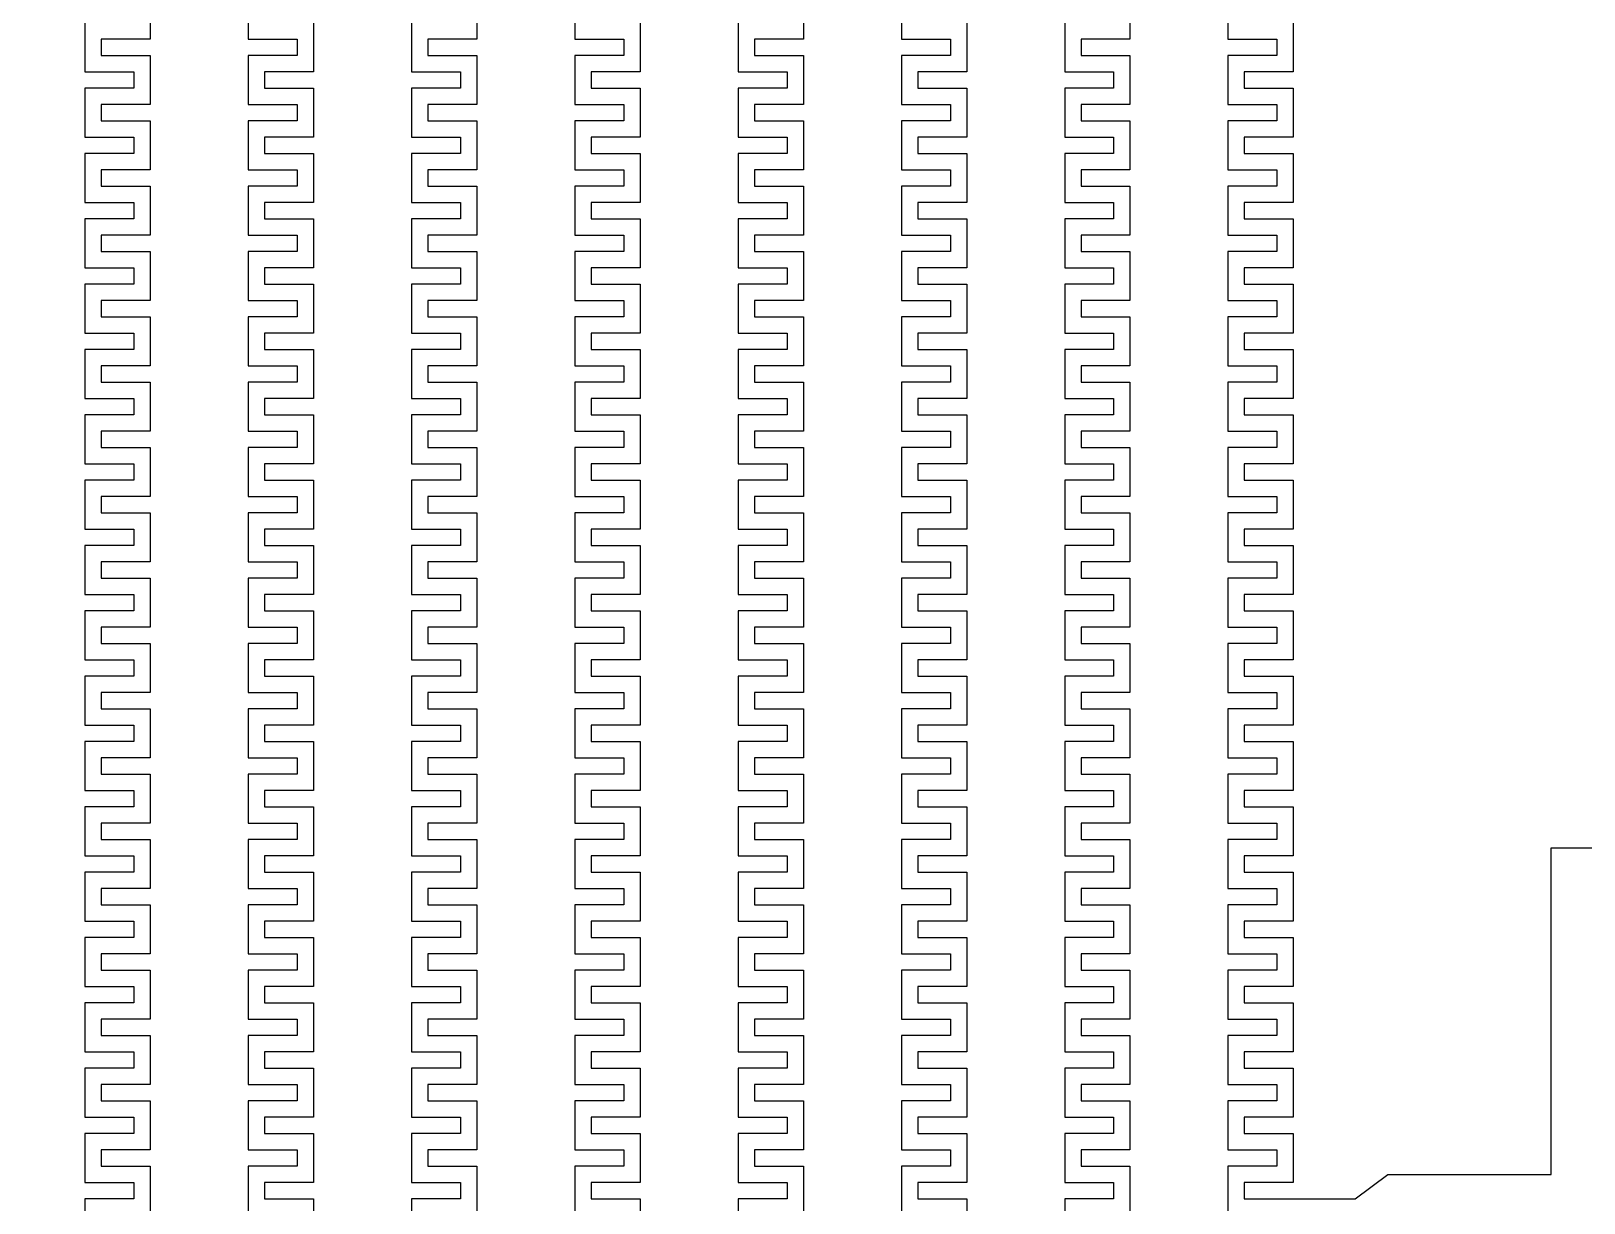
# Model space of a CAD drawing. Header units: millimetres. Extents: x -15719 to 274281, y 25504 to 323346.
# Drawn here: x 243253 to 245631, y 189152 to 190946 of the extents above; entities that cross this region are included whole.
import ezdxf

# ---------------------------------------------------------------- set-up
doc = ezdxf.new("R2010")
doc.units = ezdxf.units.MM
doc.layers.add('CLEAR', color=140, linetype='Continuous')
doc.layers.add('OPAQUE', color=10, linetype='Continuous')

msp = doc.modelspace()

# ---------------------------------------------------------------- linework, layer by layer
at = {"layer": 'CLEAR'}
for p, q in [((243436, 191008), (243436, 190933)), ((243586, 191008), (243586, 190933)), ((243936, 191008), (243936, 190933)), ((244086, 191008), (244086, 190933)), ((244436, 191008), (244436, 190933)), ((244586, 191008), (244586, 190933)), ((244936, 191008), (244936, 190933)), ((245086, 191008), (245086, 190933)), ((243336, 190958), (243336, 190883)), ((243686, 190958), (243686, 190883)), ((243836, 190958), (243836, 190883)), ((244186, 190958), (244186, 190883)), ((244336, 190958), (244336, 190883)), ((244686, 190958), (244686, 190883)), ((244836, 190958), (244836, 190883)), ((245186, 190958), (245186, 190883)), ((243436, 190933), (243361, 190933)), ((243361, 190933), (243361, 190908)), ((243586, 190933), (243661, 190933)), ((243661, 190933), (243661, 190908)), ((243936, 190933), (243861, 190933)), ((243861, 190933), (243861, 190908)), ((244086, 190933), (244161, 190933)), ((244161, 190933), (244161, 190908)), ((244436, 190933), (244361, 190933)), ((244361, 190933), (244361, 190908)), ((244586, 190933), (244661, 190933)), ((244661, 190933), (244661, 190908)), ((244936, 190933), (244861, 190933)), ((244861, 190933), (244861, 190908)), ((245086, 190933), (245161, 190933)), ((245161, 190933), (245161, 190908)), ((243361, 190908), (243436, 190908)), ((243436, 190908), (243436, 190833)), ((243661, 190908), (243586, 190908)), ((243586, 190908), (243586, 190833)), ((243861, 190908), (243936, 190908)), ((243936, 190908), (243936, 190833)), ((244161, 190908), (244086, 190908)), ((244086, 190908), (244086, 190833)), ((244361, 190908), (244436, 190908)), ((244436, 190908), (244436, 190833)), ((244661, 190908), (244586, 190908)), ((244586, 190908), (244586, 190833)), ((244861, 190908), (244936, 190908)), ((244936, 190908), (244936, 190833)), ((245161, 190908), (245086, 190908)), ((245086, 190908), (245086, 190833)), ((243336, 190883), (243411, 190883)), ((243411, 190883), (243411, 190858)), ((243686, 190883), (243611, 190883)), ((243611, 190883), (243611, 190858)), ((243836, 190883), (243911, 190883)), ((243911, 190883), (243911, 190858)), ((244186, 190883), (244111, 190883)), ((244111, 190883), (244111, 190858)), ((244336, 190883), (244411, 190883)), ((244411, 190883), (244411, 190858)), ((244686, 190883), (244611, 190883)), ((244611, 190883), (244611, 190858)), ((244836, 190883), (244911, 190883)), ((244911, 190883), (244911, 190858)), ((245186, 190883), (245111, 190883)), ((245111, 190883), (245111, 190858)), ((243411, 190858), (243336, 190858)), ((243336, 190858), (243336, 190783)), ((243611, 190858), (243686, 190858)), ((243686, 190858), (243686, 190783)), ((243911, 190858), (243836, 190858)), ((243836, 190858), (243836, 190783)), ((244111, 190858), (244186, 190858)), ((244186, 190858), (244186, 190783)), ((244411, 190858), (244336, 190858)), ((244336, 190858), (244336, 190783)), ((244611, 190858), (244686, 190858)), ((244686, 190858), (244686, 190783)), ((244911, 190858), (244836, 190858)), ((244836, 190858), (244836, 190783)), ((245111, 190858), (245186, 190858)), ((245186, 190858), (245186, 190783)), ((243436, 190833), (243361, 190833)), ((243361, 190833), (243361, 190808)), ((243586, 190833), (243661, 190833)), ((243661, 190833), (243661, 190808)), ((243936, 190833), (243861, 190833)), ((243861, 190833), (243861, 190808)), ((244086, 190833), (244161, 190833)), ((244161, 190833), (244161, 190808)), ((244436, 190833), (244361, 190833)), ((244361, 190833), (244361, 190808)), ((244586, 190833), (244661, 190833)), ((244661, 190833), (244661, 190808)), ((244936, 190833), (244861, 190833)), ((244861, 190833), (244861, 190808)), ((245086, 190833), (245161, 190833)), ((245161, 190833), (245161, 190808)), ((243361, 190808), (243436, 190808)), ((243436, 190808), (243436, 190733)), ((243661, 190808), (243586, 190808)), ((243586, 190808), (243586, 190733)), ((243861, 190808), (243936, 190808)), ((243936, 190808), (243936, 190733)), ((244161, 190808), (244086, 190808)), ((244086, 190808), (244086, 190733)), ((244361, 190808), (244436, 190808)), ((244436, 190808), (244436, 190733)), ((244661, 190808), (244586, 190808)), ((244586, 190808), (244586, 190733)), ((244861, 190808), (244936, 190808)), ((244936, 190808), (244936, 190733)), ((245161, 190808), (245086, 190808)), ((245086, 190808), (245086, 190733)), ((243336, 190783), (243411, 190783)), ((243411, 190783), (243411, 190758)), ((243686, 190783), (243611, 190783)), ((243611, 190783), (243611, 190758)), ((243836, 190783), (243911, 190783)), ((243911, 190783), (243911, 190758)), ((244186, 190783), (244111, 190783)), ((244111, 190783), (244111, 190758)), ((244336, 190783), (244411, 190783)), ((244411, 190783), (244411, 190758)), ((244686, 190783), (244611, 190783)), ((244611, 190783), (244611, 190758)), ((244836, 190783), (244911, 190783)), ((244911, 190783), (244911, 190758)), ((245186, 190783), (245111, 190783)), ((245111, 190783), (245111, 190758)), ((243411, 190758), (243336, 190758)), ((243336, 190758), (243336, 190683)), ((243611, 190758), (243686, 190758)), ((243686, 190758), (243686, 190683)), ((243911, 190758), (243836, 190758)), ((243836, 190758), (243836, 190683)), ((244111, 190758), (244186, 190758)), ((244186, 190758), (244186, 190683)), ((244411, 190758), (244336, 190758)), ((244336, 190758), (244336, 190683)), ((244611, 190758), (244686, 190758)), ((244686, 190758), (244686, 190683)), ((244911, 190758), (244836, 190758)), ((244836, 190758), (244836, 190683)), ((245111, 190758), (245186, 190758)), ((245186, 190758), (245186, 190683)), ((243436, 190733), (243361, 190733)), ((243361, 190733), (243361, 190708)), ((243586, 190733), (243661, 190733)), ((243661, 190733), (243661, 190708)), ((243936, 190733), (243861, 190733)), ((243861, 190733), (243861, 190708)), ((244086, 190733), (244161, 190733)), ((244161, 190733), (244161, 190708)), ((244436, 190733), (244361, 190733)), ((244361, 190733), (244361, 190708)), ((244586, 190733), (244661, 190733)), ((244661, 190733), (244661, 190708)), ((244936, 190733), (244861, 190733)), ((244861, 190733), (244861, 190708)), ((245086, 190733), (245161, 190733)), ((245161, 190733), (245161, 190708)), ((243361, 190708), (243436, 190708)), ((243436, 190708), (243436, 190633)), ((243661, 190708), (243586, 190708)), ((243586, 190708), (243586, 190633)), ((243861, 190708), (243936, 190708)), ((243936, 190708), (243936, 190633)), ((244161, 190708), (244086, 190708)), ((244086, 190708), (244086, 190633)), ((244361, 190708), (244436, 190708)), ((244436, 190708), (244436, 190633)), ((244661, 190708), (244586, 190708)), ((244586, 190708), (244586, 190633)), ((244861, 190708), (244936, 190708)), ((244936, 190708), (244936, 190633)), ((245161, 190708), (245086, 190708)), ((245086, 190708), (245086, 190633)), ((243336, 190683), (243411, 190683)), ((243411, 190683), (243411, 190658)), ((243686, 190683), (243611, 190683)), ((243611, 190683), (243611, 190658)), ((243836, 190683), (243911, 190683)), ((243911, 190683), (243911, 190658)), ((244186, 190683), (244111, 190683)), ((244111, 190683), (244111, 190658)), ((244336, 190683), (244411, 190683)), ((244411, 190683), (244411, 190658)), ((244686, 190683), (244611, 190683)), ((244611, 190683), (244611, 190658)), ((244836, 190683), (244911, 190683)), ((244911, 190683), (244911, 190658)), ((245186, 190683), (245111, 190683)), ((245111, 190683), (245111, 190658)), ((243411, 190658), (243336, 190658)), ((243336, 190658), (243336, 190583)), ((243611, 190658), (243686, 190658)), ((243686, 190658), (243686, 190583)), ((243911, 190658), (243836, 190658)), ((243836, 190658), (243836, 190583)), ((244111, 190658), (244186, 190658)), ((244186, 190658), (244186, 190583)), ((244411, 190658), (244336, 190658)), ((244336, 190658), (244336, 190583)), ((244611, 190658), (244686, 190658)), ((244686, 190658), (244686, 190583)), ((244911, 190658), (244836, 190658)), ((244836, 190658), (244836, 190583)), ((245111, 190658), (245186, 190658)), ((245186, 190658), (245186, 190583)), ((243436, 190633), (243361, 190633)), ((243361, 190633), (243361, 190608)), ((243586, 190633), (243661, 190633)), ((243661, 190633), (243661, 190608)), ((243936, 190633), (243861, 190633)), ((243861, 190633), (243861, 190608)), ((244086, 190633), (244161, 190633)), ((244161, 190633), (244161, 190608)), ((244436, 190633), (244361, 190633)), ((244361, 190633), (244361, 190608)), ((244586, 190633), (244661, 190633)), ((244661, 190633), (244661, 190608)), ((244936, 190633), (244861, 190633)), ((244861, 190633), (244861, 190608)), ((245086, 190633), (245161, 190633)), ((245161, 190633), (245161, 190608)), ((243361, 190608), (243436, 190608)), ((243436, 190608), (243436, 190533)), ((243661, 190608), (243586, 190608)), ((243586, 190608), (243586, 190533)), ((243861, 190608), (243936, 190608)), ((243936, 190608), (243936, 190533)), ((244161, 190608), (244086, 190608)), ((244086, 190608), (244086, 190533)), ((244361, 190608), (244436, 190608)), ((244436, 190608), (244436, 190533)), ((244661, 190608), (244586, 190608)), ((244586, 190608), (244586, 190533)), ((244861, 190608), (244936, 190608)), ((244936, 190608), (244936, 190533)), ((245161, 190608), (245086, 190608)), ((245086, 190608), (245086, 190533)), ((243336, 190583), (243411, 190583)), ((243411, 190583), (243411, 190558)), ((243686, 190583), (243611, 190583)), ((243611, 190583), (243611, 190558)), ((243836, 190583), (243911, 190583)), ((243911, 190583), (243911, 190558)), ((244186, 190583), (244111, 190583)), ((244111, 190583), (244111, 190558)), ((244336, 190583), (244411, 190583)), ((244411, 190583), (244411, 190558)), ((244686, 190583), (244611, 190583)), ((244611, 190583), (244611, 190558)), ((244836, 190583), (244911, 190583)), ((244911, 190583), (244911, 190558)), ((245186, 190583), (245111, 190583)), ((245111, 190583), (245111, 190558)), ((243411, 190558), (243336, 190558)), ((243336, 190558), (243336, 190483)), ((243611, 190558), (243686, 190558)), ((243686, 190558), (243686, 190483)), ((243911, 190558), (243836, 190558)), ((243836, 190558), (243836, 190483)), ((244111, 190558), (244186, 190558)), ((244186, 190558), (244186, 190483)), ((244411, 190558), (244336, 190558)), ((244336, 190558), (244336, 190483)), ((244611, 190558), (244686, 190558)), ((244686, 190558), (244686, 190483)), ((244911, 190558), (244836, 190558)), ((244836, 190558), (244836, 190483)), ((245111, 190558), (245186, 190558)), ((245186, 190558), (245186, 190483)), ((243436, 190533), (243361, 190533)), ((243361, 190533), (243361, 190508)), ((243586, 190533), (243661, 190533)), ((243661, 190533), (243661, 190508)), ((243936, 190533), (243861, 190533)), ((243861, 190533), (243861, 190508)), ((244086, 190533), (244161, 190533)), ((244161, 190533), (244161, 190508)), ((244436, 190533), (244361, 190533)), ((244361, 190533), (244361, 190508)), ((244586, 190533), (244661, 190533)), ((244661, 190533), (244661, 190508)), ((244936, 190533), (244861, 190533)), ((244861, 190533), (244861, 190508)), ((245086, 190533), (245161, 190533)), ((245161, 190533), (245161, 190508)), ((243361, 190508), (243436, 190508)), ((243436, 190508), (243436, 190433)), ((243661, 190508), (243586, 190508)), ((243586, 190508), (243586, 190433)), ((243861, 190508), (243936, 190508)), ((243936, 190508), (243936, 190433)), ((244161, 190508), (244086, 190508)), ((244086, 190508), (244086, 190433)), ((244361, 190508), (244436, 190508)), ((244436, 190508), (244436, 190433)), ((244661, 190508), (244586, 190508)), ((244586, 190508), (244586, 190433)), ((244861, 190508), (244936, 190508)), ((244936, 190508), (244936, 190433)), ((245161, 190508), (245086, 190508)), ((245086, 190508), (245086, 190433)), ((243336, 190483), (243411, 190483)), ((243411, 190483), (243411, 190458)), ((243686, 190483), (243611, 190483)), ((243611, 190483), (243611, 190458)), ((243836, 190483), (243911, 190483)), ((243911, 190483), (243911, 190458)), ((244186, 190483), (244111, 190483)), ((244111, 190483), (244111, 190458)), ((244336, 190483), (244411, 190483)), ((244411, 190483), (244411, 190458)), ((244686, 190483), (244611, 190483)), ((244611, 190483), (244611, 190458)), ((244836, 190483), (244911, 190483)), ((244911, 190483), (244911, 190458)), ((245186, 190483), (245111, 190483)), ((245111, 190483), (245111, 190458)), ((243411, 190458), (243336, 190458)), ((243336, 190458), (243336, 190383)), ((243611, 190458), (243686, 190458)), ((243686, 190458), (243686, 190383)), ((243911, 190458), (243836, 190458)), ((243836, 190458), (243836, 190383)), ((244111, 190458), (244186, 190458)), ((244186, 190458), (244186, 190383)), ((244411, 190458), (244336, 190458)), ((244336, 190458), (244336, 190383)), ((244611, 190458), (244686, 190458)), ((244686, 190458), (244686, 190383)), ((244911, 190458), (244836, 190458)), ((244836, 190458), (244836, 190383)), ((245111, 190458), (245186, 190458)), ((245186, 190458), (245186, 190383)), ((243436, 190433), (243361, 190433)), ((243361, 190433), (243361, 190408)), ((243586, 190433), (243661, 190433)), ((243661, 190433), (243661, 190408)), ((243936, 190433), (243861, 190433)), ((243861, 190433), (243861, 190408)), ((244086, 190433), (244161, 190433)), ((244161, 190433), (244161, 190408)), ((244436, 190433), (244361, 190433)), ((244361, 190433), (244361, 190408)), ((244586, 190433), (244661, 190433)), ((244661, 190433), (244661, 190408)), ((244936, 190433), (244861, 190433)), ((244861, 190433), (244861, 190408)), ((245086, 190433), (245161, 190433)), ((245161, 190433), (245161, 190408)), ((243361, 190408), (243436, 190408)), ((243436, 190408), (243436, 190333)), ((243661, 190408), (243586, 190408)), ((243586, 190408), (243586, 190333)), ((243861, 190408), (243936, 190408)), ((243936, 190408), (243936, 190333)), ((244161, 190408), (244086, 190408)), ((244086, 190408), (244086, 190333)), ((244361, 190408), (244436, 190408)), ((244436, 190408), (244436, 190333)), ((244661, 190408), (244586, 190408)), ((244586, 190408), (244586, 190333)), ((244861, 190408), (244936, 190408)), ((244936, 190408), (244936, 190333)), ((245161, 190408), (245086, 190408)), ((245086, 190408), (245086, 190333)), ((243336, 190383), (243411, 190383)), ((243411, 190383), (243411, 190358)), ((243686, 190383), (243611, 190383)), ((243611, 190383), (243611, 190358)), ((243836, 190383), (243911, 190383)), ((243911, 190383), (243911, 190358)), ((244186, 190383), (244111, 190383)), ((244111, 190383), (244111, 190358)), ((244336, 190383), (244411, 190383)), ((244411, 190383), (244411, 190358)), ((244686, 190383), (244611, 190383)), ((244611, 190383), (244611, 190358)), ((244836, 190383), (244911, 190383)), ((244911, 190383), (244911, 190358)), ((245186, 190383), (245111, 190383)), ((245111, 190383), (245111, 190358)), ((243411, 190358), (243336, 190358)), ((243336, 190358), (243336, 190283)), ((243611, 190358), (243686, 190358)), ((243686, 190358), (243686, 190283)), ((243911, 190358), (243836, 190358)), ((243836, 190358), (243836, 190283)), ((244111, 190358), (244186, 190358)), ((244186, 190358), (244186, 190283)), ((244411, 190358), (244336, 190358)), ((244336, 190358), (244336, 190283)), ((244611, 190358), (244686, 190358)), ((244686, 190358), (244686, 190283)), ((244911, 190358), (244836, 190358)), ((244836, 190358), (244836, 190283)), ((245111, 190358), (245186, 190358)), ((245186, 190358), (245186, 190283)), ((243436, 190333), (243361, 190333)), ((243361, 190333), (243361, 190308)), ((243586, 190333), (243661, 190333)), ((243661, 190333), (243661, 190308)), ((243936, 190333), (243861, 190333)), ((243861, 190333), (243861, 190308)), ((244086, 190333), (244161, 190333)), ((244161, 190333), (244161, 190308)), ((244436, 190333), (244361, 190333)), ((244361, 190333), (244361, 190308)), ((244586, 190333), (244661, 190333)), ((244661, 190333), (244661, 190308)), ((244936, 190333), (244861, 190333)), ((244861, 190333), (244861, 190308)), ((245086, 190333), (245161, 190333)), ((245161, 190333), (245161, 190308)), ((243361, 190308), (243436, 190308)), ((243436, 190308), (243436, 190233)), ((243661, 190308), (243586, 190308)), ((243586, 190308), (243586, 190233)), ((243861, 190308), (243936, 190308)), ((243936, 190308), (243936, 190233)), ((244161, 190308), (244086, 190308)), ((244086, 190308), (244086, 190233)), ((244361, 190308), (244436, 190308)), ((244436, 190308), (244436, 190233)), ((244661, 190308), (244586, 190308)), ((244586, 190308), (244586, 190233)), ((244861, 190308), (244936, 190308)), ((244936, 190308), (244936, 190233)), ((245161, 190308), (245086, 190308)), ((245086, 190308), (245086, 190233)), ((243336, 190283), (243411, 190283)), ((243411, 190283), (243411, 190258)), ((243686, 190283), (243611, 190283)), ((243611, 190283), (243611, 190258)), ((243836, 190283), (243911, 190283)), ((243911, 190283), (243911, 190258)), ((244186, 190283), (244111, 190283)), ((244111, 190283), (244111, 190258)), ((244336, 190283), (244411, 190283)), ((244411, 190283), (244411, 190258)), ((244686, 190283), (244611, 190283)), ((244611, 190283), (244611, 190258)), ((244836, 190283), (244911, 190283)), ((244911, 190283), (244911, 190258)), ((245186, 190283), (245111, 190283)), ((245111, 190283), (245111, 190258)), ((243411, 190258), (243336, 190258)), ((243336, 190258), (243336, 190183)), ((243611, 190258), (243686, 190258)), ((243686, 190258), (243686, 190183)), ((243911, 190258), (243836, 190258)), ((243836, 190258), (243836, 190183)), ((244111, 190258), (244186, 190258)), ((244186, 190258), (244186, 190183)), ((244411, 190258), (244336, 190258)), ((244336, 190258), (244336, 190183)), ((244611, 190258), (244686, 190258)), ((244686, 190258), (244686, 190183)), ((244911, 190258), (244836, 190258)), ((244836, 190258), (244836, 190183)), ((245111, 190258), (245186, 190258)), ((245186, 190258), (245186, 190183)), ((243436, 190233), (243361, 190233)), ((243361, 190233), (243361, 190208)), ((243586, 190233), (243661, 190233)), ((243661, 190233), (243661, 190208)), ((243936, 190233), (243861, 190233)), ((243861, 190233), (243861, 190208)), ((244086, 190233), (244161, 190233)), ((244161, 190233), (244161, 190208)), ((244436, 190233), (244361, 190233)), ((244361, 190233), (244361, 190208)), ((244586, 190233), (244661, 190233)), ((244661, 190233), (244661, 190208)), ((244936, 190233), (244861, 190233)), ((244861, 190233), (244861, 190208)), ((245086, 190233), (245161, 190233)), ((245161, 190233), (245161, 190208)), ((243361, 190208), (243436, 190208)), ((243436, 190208), (243436, 190133)), ((243661, 190208), (243586, 190208)), ((243586, 190208), (243586, 190133)), ((243861, 190208), (243936, 190208)), ((243936, 190208), (243936, 190133)), ((244161, 190208), (244086, 190208)), ((244086, 190208), (244086, 190133)), ((244361, 190208), (244436, 190208)), ((244436, 190208), (244436, 190133)), ((244661, 190208), (244586, 190208)), ((244586, 190208), (244586, 190133)), ((244861, 190208), (244936, 190208)), ((244936, 190208), (244936, 190133)), ((245161, 190208), (245086, 190208)), ((245086, 190208), (245086, 190133)), ((243336, 190183), (243411, 190183)), ((243411, 190183), (243411, 190158)), ((243686, 190183), (243611, 190183)), ((243611, 190183), (243611, 190158)), ((243836, 190183), (243911, 190183)), ((243911, 190183), (243911, 190158)), ((244186, 190183), (244111, 190183)), ((244111, 190183), (244111, 190158)), ((244336, 190183), (244411, 190183)), ((244411, 190183), (244411, 190158)), ((244686, 190183), (244611, 190183)), ((244611, 190183), (244611, 190158)), ((244836, 190183), (244911, 190183)), ((244911, 190183), (244911, 190158)), ((245186, 190183), (245111, 190183)), ((245111, 190183), (245111, 190158)), ((243411, 190158), (243336, 190158)), ((243336, 190158), (243336, 190083)), ((243611, 190158), (243686, 190158)), ((243686, 190158), (243686, 190083)), ((243911, 190158), (243836, 190158)), ((243836, 190158), (243836, 190083)), ((244111, 190158), (244186, 190158)), ((244186, 190158), (244186, 190083)), ((244411, 190158), (244336, 190158)), ((244336, 190158), (244336, 190083)), ((244611, 190158), (244686, 190158)), ((244686, 190158), (244686, 190083)), ((244911, 190158), (244836, 190158)), ((244836, 190158), (244836, 190083)), ((245111, 190158), (245186, 190158)), ((245186, 190158), (245186, 190083)), ((243436, 190133), (243361, 190133)), ((243361, 190133), (243361, 190108)), ((243586, 190133), (243661, 190133)), ((243661, 190133), (243661, 190108)), ((243936, 190133), (243861, 190133)), ((243861, 190133), (243861, 190108)), ((244086, 190133), (244161, 190133)), ((244161, 190133), (244161, 190108)), ((244436, 190133), (244361, 190133)), ((244361, 190133), (244361, 190108)), ((244586, 190133), (244661, 190133)), ((244661, 190133), (244661, 190108)), ((244936, 190133), (244861, 190133)), ((244861, 190133), (244861, 190108)), ((245086, 190133), (245161, 190133)), ((245161, 190133), (245161, 190108)), ((243361, 190108), (243436, 190108)), ((243436, 190108), (243436, 190033)), ((243661, 190108), (243586, 190108)), ((243586, 190108), (243586, 190033)), ((243861, 190108), (243936, 190108)), ((243936, 190108), (243936, 190033)), ((244161, 190108), (244086, 190108)), ((244086, 190108), (244086, 190033)), ((244361, 190108), (244436, 190108)), ((244436, 190108), (244436, 190033)), ((244661, 190108), (244586, 190108)), ((244586, 190108), (244586, 190033)), ((244861, 190108), (244936, 190108)), ((244936, 190108), (244936, 190033)), ((245161, 190108), (245086, 190108)), ((245086, 190108), (245086, 190033)), ((243336, 190083), (243411, 190083)), ((243411, 190083), (243411, 190058)), ((243686, 190083), (243611, 190083)), ((243611, 190083), (243611, 190058)), ((243836, 190083), (243911, 190083)), ((243911, 190083), (243911, 190058)), ((244186, 190083), (244111, 190083)), ((244111, 190083), (244111, 190058)), ((244336, 190083), (244411, 190083)), ((244411, 190083), (244411, 190058)), ((244686, 190083), (244611, 190083)), ((244611, 190083), (244611, 190058)), ((244836, 190083), (244911, 190083)), ((244911, 190083), (244911, 190058)), ((245186, 190083), (245111, 190083)), ((245111, 190083), (245111, 190058)), ((243411, 190058), (243336, 190058)), ((243336, 190058), (243336, 189983)), ((243611, 190058), (243686, 190058)), ((243686, 190058), (243686, 189983)), ((243911, 190058), (243836, 190058)), ((243836, 190058), (243836, 189983)), ((244111, 190058), (244186, 190058)), ((244186, 190058), (244186, 189983)), ((244411, 190058), (244336, 190058)), ((244336, 190058), (244336, 189983)), ((244611, 190058), (244686, 190058)), ((244686, 190058), (244686, 189983)), ((244911, 190058), (244836, 190058)), ((244836, 190058), (244836, 189983)), ((245111, 190058), (245186, 190058)), ((245186, 190058), (245186, 189983)), ((243436, 190033), (243361, 190033)), ((243361, 190033), (243361, 190008)), ((243586, 190033), (243661, 190033)), ((243661, 190033), (243661, 190008)), ((243936, 190033), (243861, 190033)), ((243861, 190033), (243861, 190008)), ((244086, 190033), (244161, 190033)), ((244161, 190033), (244161, 190008)), ((244436, 190033), (244361, 190033)), ((244361, 190033), (244361, 190008)), ((244586, 190033), (244661, 190033)), ((244661, 190033), (244661, 190008)), ((244936, 190033), (244861, 190033)), ((244861, 190033), (244861, 190008)), ((245086, 190033), (245161, 190033)), ((245161, 190033), (245161, 190008)), ((243361, 190008), (243436, 190008)), ((243436, 190008), (243436, 189933)), ((243661, 190008), (243586, 190008)), ((243586, 190008), (243586, 189933)), ((243861, 190008), (243936, 190008)), ((243936, 190008), (243936, 189933)), ((244161, 190008), (244086, 190008)), ((244086, 190008), (244086, 189933)), ((244361, 190008), (244436, 190008)), ((244436, 190008), (244436, 189933)), ((244661, 190008), (244586, 190008)), ((244586, 190008), (244586, 189933)), ((244861, 190008), (244936, 190008)), ((244936, 190008), (244936, 189933)), ((245161, 190008), (245086, 190008)), ((245086, 190008), (245086, 189933)), ((243336, 189983), (243411, 189983)), ((243411, 189983), (243411, 189958)), ((243686, 189983), (243611, 189983)), ((243611, 189983), (243611, 189958)), ((243836, 189983), (243911, 189983)), ((243911, 189983), (243911, 189958)), ((244186, 189983), (244111, 189983)), ((244111, 189983), (244111, 189958)), ((244336, 189983), (244411, 189983)), ((244411, 189983), (244411, 189958)), ((244686, 189983), (244611, 189983)), ((244611, 189983), (244611, 189958)), ((244836, 189983), (244911, 189983)), ((244911, 189983), (244911, 189958)), ((245186, 189983), (245111, 189983)), ((245111, 189983), (245111, 189958)), ((243411, 189958), (243336, 189958)), ((243336, 189958), (243336, 189883)), ((243611, 189958), (243686, 189958)), ((243686, 189958), (243686, 189883)), ((243911, 189958), (243836, 189958)), ((243836, 189958), (243836, 189883)), ((244111, 189958), (244186, 189958)), ((244186, 189958), (244186, 189883)), ((244411, 189958), (244336, 189958)), ((244336, 189958), (244336, 189883)), ((244611, 189958), (244686, 189958)), ((244686, 189958), (244686, 189883)), ((244911, 189958), (244836, 189958)), ((244836, 189958), (244836, 189883)), ((245111, 189958), (245186, 189958)), ((245186, 189958), (245186, 189883)), ((243436, 189933), (243361, 189933)), ((243361, 189933), (243361, 189908)), ((243586, 189933), (243661, 189933)), ((243661, 189933), (243661, 189908)), ((243936, 189933), (243861, 189933)), ((243861, 189933), (243861, 189908)), ((244086, 189933), (244161, 189933)), ((244161, 189933), (244161, 189908)), ((244436, 189933), (244361, 189933)), ((244361, 189933), (244361, 189908)), ((244586, 189933), (244661, 189933)), ((244661, 189933), (244661, 189908)), ((244936, 189933), (244861, 189933)), ((244861, 189933), (244861, 189908)), ((245086, 189933), (245161, 189933)), ((245161, 189933), (245161, 189908)), ((243361, 189908), (243436, 189908)), ((243436, 189908), (243436, 189833)), ((243661, 189908), (243586, 189908)), ((243586, 189908), (243586, 189833)), ((243861, 189908), (243936, 189908)), ((243936, 189908), (243936, 189833)), ((244161, 189908), (244086, 189908)), ((244086, 189908), (244086, 189833)), ((244361, 189908), (244436, 189908)), ((244436, 189908), (244436, 189833)), ((244661, 189908), (244586, 189908)), ((244586, 189908), (244586, 189833)), ((244861, 189908), (244936, 189908)), ((244936, 189908), (244936, 189833)), ((245161, 189908), (245086, 189908)), ((245086, 189908), (245086, 189833)), ((243336, 189883), (243411, 189883)), ((243411, 189883), (243411, 189858)), ((243686, 189883), (243611, 189883)), ((243611, 189883), (243611, 189858)), ((243836, 189883), (243911, 189883)), ((243911, 189883), (243911, 189858)), ((244186, 189883), (244111, 189883)), ((244111, 189883), (244111, 189858)), ((244336, 189883), (244411, 189883)), ((244411, 189883), (244411, 189858)), ((244686, 189883), (244611, 189883)), ((244611, 189883), (244611, 189858)), ((244836, 189883), (244911, 189883)), ((244911, 189883), (244911, 189858)), ((245186, 189883), (245111, 189883)), ((245111, 189883), (245111, 189858)), ((243411, 189858), (243336, 189858)), ((243336, 189858), (243336, 189783)), ((243611, 189858), (243686, 189858)), ((243686, 189858), (243686, 189783)), ((243911, 189858), (243836, 189858)), ((243836, 189858), (243836, 189783)), ((244111, 189858), (244186, 189858)), ((244186, 189858), (244186, 189783)), ((244411, 189858), (244336, 189858)), ((244336, 189858), (244336, 189783)), ((244611, 189858), (244686, 189858)), ((244686, 189858), (244686, 189783)), ((244911, 189858), (244836, 189858)), ((244836, 189858), (244836, 189783)), ((245111, 189858), (245186, 189858)), ((245186, 189858), (245186, 189783)), ((243436, 189833), (243361, 189833)), ((243361, 189833), (243361, 189808)), ((243586, 189833), (243661, 189833)), ((243661, 189833), (243661, 189808)), ((243936, 189833), (243861, 189833)), ((243861, 189833), (243861, 189808)), ((244086, 189833), (244161, 189833)), ((244161, 189833), (244161, 189808)), ((244436, 189833), (244361, 189833)), ((244361, 189833), (244361, 189808)), ((244586, 189833), (244661, 189833)), ((244661, 189833), (244661, 189808)), ((244936, 189833), (244861, 189833)), ((244861, 189833), (244861, 189808)), ((245086, 189833), (245161, 189833)), ((245161, 189833), (245161, 189808)), ((243361, 189808), (243436, 189808)), ((243436, 189808), (243436, 189733)), ((243661, 189808), (243586, 189808)), ((243586, 189808), (243586, 189733)), ((243861, 189808), (243936, 189808)), ((243936, 189808), (243936, 189733)), ((244161, 189808), (244086, 189808)), ((244086, 189808), (244086, 189733)), ((244361, 189808), (244436, 189808)), ((244436, 189808), (244436, 189733)), ((244661, 189808), (244586, 189808)), ((244586, 189808), (244586, 189733)), ((244861, 189808), (244936, 189808)), ((244936, 189808), (244936, 189733)), ((245161, 189808), (245086, 189808)), ((245086, 189808), (245086, 189733)), ((243336, 189783), (243411, 189783)), ((243411, 189783), (243411, 189758)), ((243686, 189783), (243611, 189783)), ((243611, 189783), (243611, 189758)), ((243836, 189783), (243911, 189783)), ((243911, 189783), (243911, 189758)), ((244186, 189783), (244111, 189783)), ((244111, 189783), (244111, 189758)), ((244336, 189783), (244411, 189783)), ((244411, 189783), (244411, 189758)), ((244686, 189783), (244611, 189783)), ((244611, 189783), (244611, 189758)), ((244836, 189783), (244911, 189783)), ((244911, 189783), (244911, 189758)), ((245186, 189783), (245111, 189783)), ((245111, 189783), (245111, 189758)), ((243411, 189758), (243336, 189758)), ((243336, 189758), (243336, 189683)), ((243611, 189758), (243686, 189758)), ((243686, 189758), (243686, 189683)), ((243911, 189758), (243836, 189758)), ((243836, 189758), (243836, 189683)), ((244111, 189758), (244186, 189758)), ((244186, 189758), (244186, 189683)), ((244411, 189758), (244336, 189758)), ((244336, 189758), (244336, 189683)), ((244611, 189758), (244686, 189758)), ((244686, 189758), (244686, 189683)), ((244911, 189758), (244836, 189758)), ((244836, 189758), (244836, 189683)), ((245111, 189758), (245186, 189758)), ((245186, 189758), (245186, 189683)), ((243436, 189733), (243361, 189733)), ((243361, 189733), (243361, 189708)), ((243586, 189733), (243661, 189733)), ((243661, 189733), (243661, 189708)), ((243936, 189733), (243861, 189733)), ((243861, 189733), (243861, 189708)), ((244086, 189733), (244161, 189733)), ((244161, 189733), (244161, 189708)), ((244436, 189733), (244361, 189733)), ((244361, 189733), (244361, 189708)), ((244586, 189733), (244661, 189733)), ((244661, 189733), (244661, 189708)), ((244936, 189733), (244861, 189733)), ((244861, 189733), (244861, 189708)), ((245086, 189733), (245161, 189733)), ((245161, 189733), (245161, 189708)), ((243361, 189708), (243436, 189708)), ((243436, 189708), (243436, 189633)), ((243661, 189708), (243586, 189708)), ((243586, 189708), (243586, 189633)), ((243861, 189708), (243936, 189708)), ((243936, 189708), (243936, 189633)), ((244161, 189708), (244086, 189708)), ((244086, 189708), (244086, 189633)), ((244361, 189708), (244436, 189708)), ((244436, 189708), (244436, 189633)), ((244661, 189708), (244586, 189708)), ((244586, 189708), (244586, 189633)), ((244861, 189708), (244936, 189708)), ((244936, 189708), (244936, 189633)), ((245161, 189708), (245086, 189708)), ((245086, 189708), (245086, 189633)), ((243336, 189683), (243411, 189683)), ((243411, 189683), (243411, 189658)), ((243686, 189683), (243611, 189683)), ((243611, 189683), (243611, 189658)), ((243836, 189683), (243911, 189683)), ((243911, 189683), (243911, 189658)), ((244186, 189683), (244111, 189683)), ((244111, 189683), (244111, 189658)), ((244336, 189683), (244411, 189683)), ((244411, 189683), (244411, 189658)), ((244686, 189683), (244611, 189683)), ((244611, 189683), (244611, 189658)), ((244836, 189683), (244911, 189683)), ((244911, 189683), (244911, 189658)), ((245186, 189683), (245111, 189683)), ((245111, 189683), (245111, 189658)), ((245581, 189195.5), (245581, 189695.5)), ((245581, 189695.5), (245781, 189695.5)), ((243411, 189658), (243336, 189658)), ((243336, 189658), (243336, 189583)), ((243611, 189658), (243686, 189658)), ((243686, 189658), (243686, 189583)), ((243911, 189658), (243836, 189658)), ((243836, 189658), (243836, 189583)), ((244111, 189658), (244186, 189658)), ((244186, 189658), (244186, 189583)), ((244411, 189658), (244336, 189658)), ((244336, 189658), (244336, 189583)), ((244611, 189658), (244686, 189658)), ((244686, 189658), (244686, 189583)), ((244911, 189658), (244836, 189658)), ((244836, 189658), (244836, 189583)), ((245111, 189658), (245186, 189658)), ((245186, 189658), (245186, 189583)), ((243436, 189633), (243361, 189633)), ((243361, 189633), (243361, 189608)), ((243586, 189633), (243661, 189633)), ((243661, 189633), (243661, 189608)), ((243936, 189633), (243861, 189633)), ((243861, 189633), (243861, 189608)), ((244086, 189633), (244161, 189633)), ((244161, 189633), (244161, 189608)), ((244436, 189633), (244361, 189633)), ((244361, 189633), (244361, 189608)), ((244586, 189633), (244661, 189633)), ((244661, 189633), (244661, 189608)), ((244936, 189633), (244861, 189633)), ((244861, 189633), (244861, 189608)), ((245086, 189633), (245161, 189633)), ((245161, 189633), (245161, 189608)), ((243361, 189608), (243436, 189608)), ((243436, 189608), (243436, 189533)), ((243661, 189608), (243586, 189608)), ((243586, 189608), (243586, 189533)), ((243861, 189608), (243936, 189608)), ((243936, 189608), (243936, 189533)), ((244161, 189608), (244086, 189608)), ((244086, 189608), (244086, 189533)), ((244361, 189608), (244436, 189608)), ((244436, 189608), (244436, 189533)), ((244661, 189608), (244586, 189608)), ((244586, 189608), (244586, 189533)), ((244861, 189608), (244936, 189608)), ((244936, 189608), (244936, 189533)), ((245161, 189608), (245086, 189608)), ((245086, 189608), (245086, 189533)), ((243336, 189583), (243411, 189583)), ((243411, 189583), (243411, 189558)), ((243686, 189583), (243611, 189583)), ((243611, 189583), (243611, 189558)), ((243836, 189583), (243911, 189583)), ((243911, 189583), (243911, 189558)), ((244186, 189583), (244111, 189583)), ((244111, 189583), (244111, 189558)), ((244336, 189583), (244411, 189583)), ((244411, 189583), (244411, 189558)), ((244686, 189583), (244611, 189583)), ((244611, 189583), (244611, 189558)), ((244836, 189583), (244911, 189583)), ((244911, 189583), (244911, 189558)), ((245186, 189583), (245111, 189583)), ((245111, 189583), (245111, 189558)), ((243411, 189558), (243336, 189558)), ((243336, 189558), (243336, 189483)), ((243611, 189558), (243686, 189558)), ((243686, 189558), (243686, 189483)), ((243911, 189558), (243836, 189558)), ((243836, 189558), (243836, 189483)), ((244111, 189558), (244186, 189558)), ((244186, 189558), (244186, 189483)), ((244411, 189558), (244336, 189558)), ((244336, 189558), (244336, 189483)), ((244611, 189558), (244686, 189558)), ((244686, 189558), (244686, 189483)), ((244911, 189558), (244836, 189558)), ((244836, 189558), (244836, 189483)), ((245111, 189558), (245186, 189558)), ((245186, 189558), (245186, 189483)), ((243436, 189533), (243361, 189533)), ((243361, 189533), (243361, 189508)), ((243586, 189533), (243661, 189533)), ((243661, 189533), (243661, 189508)), ((243936, 189533), (243861, 189533)), ((243861, 189533), (243861, 189508)), ((244086, 189533), (244161, 189533)), ((244161, 189533), (244161, 189508)), ((244436, 189533), (244361, 189533)), ((244361, 189533), (244361, 189508)), ((244586, 189533), (244661, 189533)), ((244661, 189533), (244661, 189508)), ((244936, 189533), (244861, 189533)), ((244861, 189533), (244861, 189508)), ((245086, 189533), (245161, 189533)), ((245161, 189533), (245161, 189508)), ((243361, 189508), (243436, 189508)), ((243436, 189508), (243436, 189433)), ((243661, 189508), (243586, 189508)), ((243586, 189508), (243586, 189433)), ((243861, 189508), (243936, 189508)), ((243936, 189508), (243936, 189433)), ((244161, 189508), (244086, 189508)), ((244086, 189508), (244086, 189433)), ((244361, 189508), (244436, 189508)), ((244436, 189508), (244436, 189433)), ((244661, 189508), (244586, 189508)), ((244586, 189508), (244586, 189433)), ((244861, 189508), (244936, 189508)), ((244936, 189508), (244936, 189433)), ((245161, 189508), (245086, 189508)), ((245086, 189508), (245086, 189433)), ((243336, 189483), (243411, 189483)), ((243411, 189483), (243411, 189458)), ((243686, 189483), (243611, 189483)), ((243611, 189483), (243611, 189458)), ((243836, 189483), (243911, 189483)), ((243911, 189483), (243911, 189458)), ((244186, 189483), (244111, 189483)), ((244111, 189483), (244111, 189458)), ((244336, 189483), (244411, 189483)), ((244411, 189483), (244411, 189458)), ((244686, 189483), (244611, 189483)), ((244611, 189483), (244611, 189458)), ((244836, 189483), (244911, 189483)), ((244911, 189483), (244911, 189458)), ((245186, 189483), (245111, 189483)), ((245111, 189483), (245111, 189458)), ((243411, 189458), (243336, 189458)), ((243336, 189458), (243336, 189383)), ((243611, 189458), (243686, 189458)), ((243686, 189458), (243686, 189383)), ((243911, 189458), (243836, 189458)), ((243836, 189458), (243836, 189383)), ((244111, 189458), (244186, 189458)), ((244186, 189458), (244186, 189383)), ((244411, 189458), (244336, 189458)), ((244336, 189458), (244336, 189383)), ((244611, 189458), (244686, 189458)), ((244686, 189458), (244686, 189383)), ((244911, 189458), (244836, 189458)), ((244836, 189458), (244836, 189383)), ((245111, 189458), (245186, 189458)), ((245186, 189458), (245186, 189383)), ((243436, 189433), (243361, 189433)), ((243361, 189433), (243361, 189408)), ((243586, 189433), (243661, 189433)), ((243661, 189433), (243661, 189408)), ((243936, 189433), (243861, 189433)), ((243861, 189433), (243861, 189408)), ((244086, 189433), (244161, 189433)), ((244161, 189433), (244161, 189408)), ((244436, 189433), (244361, 189433)), ((244361, 189433), (244361, 189408)), ((244586, 189433), (244661, 189433)), ((244661, 189433), (244661, 189408)), ((244936, 189433), (244861, 189433)), ((244861, 189433), (244861, 189408)), ((245086, 189433), (245161, 189433)), ((245161, 189433), (245161, 189408)), ((243361, 189408), (243436, 189408)), ((243436, 189408), (243436, 189333)), ((243661, 189408), (243586, 189408)), ((243586, 189408), (243586, 189333)), ((243861, 189408), (243936, 189408)), ((243936, 189408), (243936, 189333)), ((244161, 189408), (244086, 189408)), ((244086, 189408), (244086, 189333)), ((244361, 189408), (244436, 189408)), ((244436, 189408), (244436, 189333)), ((244661, 189408), (244586, 189408)), ((244586, 189408), (244586, 189333)), ((244861, 189408), (244936, 189408)), ((244936, 189408), (244936, 189333)), ((245161, 189408), (245086, 189408)), ((245086, 189408), (245086, 189333)), ((243336, 189383), (243411, 189383)), ((243411, 189383), (243411, 189358)), ((243686, 189383), (243611, 189383)), ((243611, 189383), (243611, 189358)), ((243836, 189383), (243911, 189383)), ((243911, 189383), (243911, 189358)), ((244186, 189383), (244111, 189383)), ((244111, 189383), (244111, 189358)), ((244336, 189383), (244411, 189383)), ((244411, 189383), (244411, 189358)), ((244686, 189383), (244611, 189383)), ((244611, 189383), (244611, 189358)), ((244836, 189383), (244911, 189383)), ((244911, 189383), (244911, 189358)), ((245186, 189383), (245111, 189383)), ((245111, 189383), (245111, 189358)), ((243411, 189358), (243336, 189358)), ((243336, 189358), (243336, 189283)), ((243611, 189358), (243686, 189358)), ((243686, 189358), (243686, 189283)), ((243911, 189358), (243836, 189358)), ((243836, 189358), (243836, 189283)), ((244111, 189358), (244186, 189358)), ((244186, 189358), (244186, 189283)), ((244411, 189358), (244336, 189358)), ((244336, 189358), (244336, 189283)), ((244611, 189358), (244686, 189358)), ((244686, 189358), (244686, 189283)), ((244911, 189358), (244836, 189358)), ((244836, 189358), (244836, 189283)), ((245111, 189358), (245186, 189358)), ((245186, 189358), (245186, 189283)), ((243436, 189333), (243361, 189333)), ((243361, 189333), (243361, 189308)), ((243586, 189333), (243661, 189333)), ((243661, 189333), (243661, 189308)), ((243936, 189333), (243861, 189333)), ((243861, 189333), (243861, 189308)), ((244086, 189333), (244161, 189333)), ((244161, 189333), (244161, 189308)), ((244436, 189333), (244361, 189333)), ((244361, 189333), (244361, 189308)), ((244586, 189333), (244661, 189333)), ((244661, 189333), (244661, 189308)), ((244936, 189333), (244861, 189333)), ((244861, 189333), (244861, 189308)), ((245086, 189333), (245161, 189333)), ((245161, 189333), (245161, 189308)), ((243361, 189308), (243436, 189308)), ((243436, 189308), (243436, 189233)), ((243661, 189308), (243586, 189308)), ((243586, 189308), (243586, 189233)), ((243861, 189308), (243936, 189308)), ((243936, 189308), (243936, 189233)), ((244161, 189308), (244086, 189308)), ((244086, 189308), (244086, 189233)), ((244361, 189308), (244436, 189308)), ((244436, 189308), (244436, 189233)), ((244661, 189308), (244586, 189308)), ((244586, 189308), (244586, 189233)), ((244861, 189308), (244936, 189308)), ((244936, 189308), (244936, 189233)), ((245161, 189308), (245086, 189308)), ((245086, 189308), (245086, 189233)), ((243336, 189283), (243411, 189283)), ((243411, 189283), (243411, 189258)), ((243686, 189283), (243611, 189283)), ((243611, 189283), (243611, 189258)), ((243836, 189283), (243911, 189283)), ((243911, 189283), (243911, 189258)), ((244186, 189283), (244111, 189283)), ((244111, 189283), (244111, 189258)), ((244336, 189283), (244411, 189283)), ((244411, 189283), (244411, 189258)), ((244686, 189283), (244611, 189283)), ((244611, 189283), (244611, 189258)), ((244836, 189283), (244911, 189283)), ((244911, 189283), (244911, 189258)), ((245186, 189283), (245111, 189283)), ((245111, 189283), (245111, 189258)), ((243411, 189258), (243336, 189258)), ((243336, 189258), (243336, 189183)), ((243611, 189258), (243686, 189258)), ((243686, 189258), (243686, 189183)), ((243911, 189258), (243836, 189258)), ((243836, 189258), (243836, 189183)), ((244111, 189258), (244186, 189258)), ((244186, 189258), (244186, 189183)), ((244411, 189258), (244336, 189258)), ((244336, 189258), (244336, 189183)), ((244611, 189258), (244686, 189258)), ((244686, 189258), (244686, 189183)), ((244911, 189258), (244836, 189258)), ((244836, 189258), (244836, 189183)), ((245111, 189258), (245186, 189258)), ((245186, 189258), (245186, 189183)), ((243436, 189233), (243361, 189233)), ((243361, 189233), (243361, 189208)), ((243586, 189233), (243661, 189233)), ((243661, 189233), (243661, 189208)), ((243936, 189233), (243861, 189233)), ((243861, 189233), (243861, 189208)), ((244086, 189233), (244161, 189233)), ((244161, 189233), (244161, 189208)), ((244436, 189233), (244361, 189233)), ((244361, 189233), (244361, 189208)), ((244586, 189233), (244661, 189233)), ((244661, 189233), (244661, 189208)), ((244936, 189233), (244861, 189233)), ((244861, 189233), (244861, 189208)), ((245086, 189233), (245161, 189233)), ((245161, 189233), (245161, 189208)), ((243361, 189208), (243436, 189208)), ((243436, 189208), (243436, 189133)), ((243661, 189208), (243586, 189208)), ((243586, 189208), (243586, 189133)), ((243861, 189208), (243936, 189208)), ((243936, 189208), (243936, 189133)), ((244161, 189208), (244086, 189208)), ((244086, 189208), (244086, 189133)), ((244361, 189208), (244436, 189208)), ((244436, 189208), (244436, 189133)), ((244661, 189208), (244586, 189208)), ((244586, 189208), (244586, 189133)), ((244861, 189208), (244936, 189208)), ((244936, 189208), (244936, 189133)), ((245161, 189208), (245086, 189208)), ((245086, 189208), (245086, 189133)), ((243336, 189183), (243411, 189183)), ((243411, 189183), (243411, 189158)), ((243686, 189183), (243611, 189183)), ((243611, 189183), (243611, 189158)), ((243836, 189183), (243911, 189183)), ((243911, 189183), (243911, 189158)), ((244186, 189183), (244111, 189183)), ((244111, 189183), (244111, 189158)), ((244336, 189183), (244411, 189183)), ((244411, 189183), (244411, 189158)), ((244686, 189183), (244611, 189183)), ((244611, 189183), (244611, 189158)), ((244836, 189183), (244911, 189183)), ((244911, 189183), (244911, 189158)), ((245186, 189183), (245111, 189183)), ((245111, 189183), (245111, 189158)), ((245281, 189158), (245331, 189195.5)), ((245331, 189195.5), (245581, 189195.5)), ((243411, 189158), (243336, 189158)), ((243336, 189158), (243336, 189083)), ((243611, 189158), (243686, 189158)), ((243686, 189158), (243686, 189083)), ((243911, 189158), (243836, 189158)), ((243836, 189158), (243836, 189083)), ((244111, 189158), (244186, 189158)), ((244186, 189158), (244186, 189083)), ((244411, 189158), (244336, 189158)), ((244336, 189158), (244336, 189083)), ((244611, 189158), (244686, 189158)), ((244686, 189158), (244686, 189083)), ((244911, 189158), (244836, 189158)), ((244836, 189158), (244836, 189083)), ((245111, 189158), (245281, 189158))]:
    msp.add_line(p, q, dxfattribs=at)
at = {"layer": 'OPAQUE'}
msp.add_circle((249281, 183345.5), 25000, dxfattribs=at)

doc.saveas('drawing.dxf')
